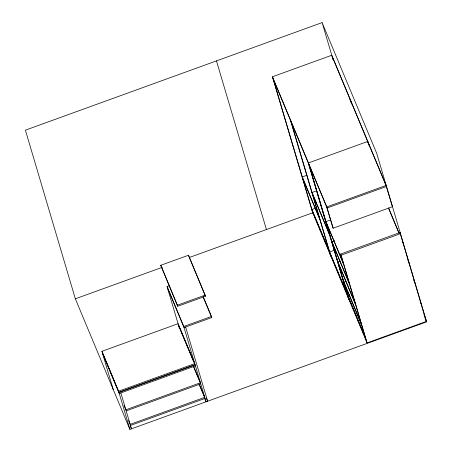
<?xml version="1.0" encoding="UTF-8"?>
<svg xmlns="http://www.w3.org/2000/svg" width="452" height="452" viewBox="0 0 452 452"><rect width="100%" height="100%" fill="white"/><g stroke="black" fill="none" stroke-linecap="round" stroke-linejoin="round"><path stroke-width="0.68" d="M322.106 22.6L25.397 130.165L75.354 298.817L129.893 429.4L426.603 321.835L376.646 153.183L322.106 22.6L333.113 59.766M426.422 321.4L367.08 342.91L312.722 212.768L272.437 76.767L331.779 55.251L386.144 185.405L326.802 206.92L333.107 228.226L392.455 206.717L385.974 185.314M367.775 141.436L308.428 162.94L348.718 298.947M306.868 175.286L302.252 176.958L319.524 218.31M316.632 190.812L312.016 192.484L329.288 233.837M315.841 208.039L311.886 209.474L329.158 250.826M160.771 265.29L188.461 255.25L205.129 295.145L205.445 296.229L177.755 306.264L160.771 265.29L177.755 306.264M75.354 298.817L162.268 267.307M189.473 257.448L312.722 212.768M386.46 186.484L327.112 207.988L272.754 77.846M330.553 219.904L325.937 221.576L343.334 263.228M179.393 328.163L167.082 286.608L169.059 285.89M334.553 240.792L331.915 241.747L349.311 283.398M177.433 305.185L205.129 295.145M334.921 250.075L329.644 251.984L346.916 293.337M366.595 341.752L340.616 254.052L399.958 232.537L400.444 233.701L341.102 255.21L367.08 342.91M339.87 261.2L337.887 261.917L355.283 303.569M129.893 429.4L118.944 392.432L101.92 351.317L178.077 323.711L194.739 363.606L118.582 391.217L118.904 392.296L195.061 364.685M204.705 398.574L206.05 401.788L183.749 326.502L211.44 316.468L203.112 296.518M211.44 316.468L211.762 317.547L184.071 327.581L167.404 287.687M345.842 281.37L343.865 282.088L361.261 323.739M349.865 294.941L347.882 295.659L365.278 337.299M118.944 392.432L195.1 364.82M195.417 365.9L119.266 393.511L102.598 353.611M126.159 410.879L200.733 383.844M130.475 425.451L205.05 398.415M332.096 56.33L386.641 186.913M388.545 207.875L399.144 233.255M388.59 208.299L398.918 233.029M402.455 241.492L402.998 242.792M407.84 259.934L408.653 261.883M408.427 261.663L408.975 262.962M413.812 280.104L414.625 282.054M414.134 281.184L414.947 283.133M420.106 301.354L420.925 303.303M424.078 314.485L424.62 315.784M424.123 314.914L424.936 316.863M425.016 317.716L426.1 320.321M425.066 318.146L426.603 321.835M272.437 76.767L326.802 206.92M333.107 228.226L326.632 206.83M340.616 254.052L341.102 255.21M326.259 222.655L343.656 264.307M312.338 193.563L329.61 234.916M332.231 242.826L349.633 284.477M338.209 262.996L355.605 304.648M302.574 178.037L319.846 219.389M344.181 283.167L361.583 324.818M312.208 210.553L329.48 251.905M329.966 253.063L347.232 294.416M348.204 296.738L365.595 338.378M205.445 296.229L188.461 255.25M203.163 296.953L211.762 317.547M167.082 286.608L183.749 326.502M178.393 324.79L194.563 363.538M178.755 326.005L190.309 353.673M190.851 354.961L193.535 361.397M193.428 366.035L200.417 382.765L125.842 409.8L123.961 405.297M193.744 367.114L199.925 381.917M206.287 397.997L207.632 401.218L185.653 327.011M199.083 383.827L204.733 397.336L130.159 424.371L128.543 420.513M199.14 384.262L204.242 396.489M101.92 351.317L118.582 391.217M130.402 426.253L131.475 428.824L120.848 392.935M399.958 232.537L425.937 320.236M385.172 183.083L385.494 184.162M368.261 142.595L369.177 145.697M367.77 141.425L368.097 142.516M367.612 141.352L368.007 142.702M350.34 100.005L351.537 104.05M349.854 98.841L350.65 101.542M332.582 57.489L333.18 59.517M309.236 165.189L349.204 300.111M308.27 162.867L348.232 297.789M290.998 121.515L330.96 256.437M290.512 120.356L330.48 255.278M273.24 79.004L313.208 213.926M216.474 60.896L266.431 229.548M102.276 352.532L113.226 389.5"/></g></svg>
